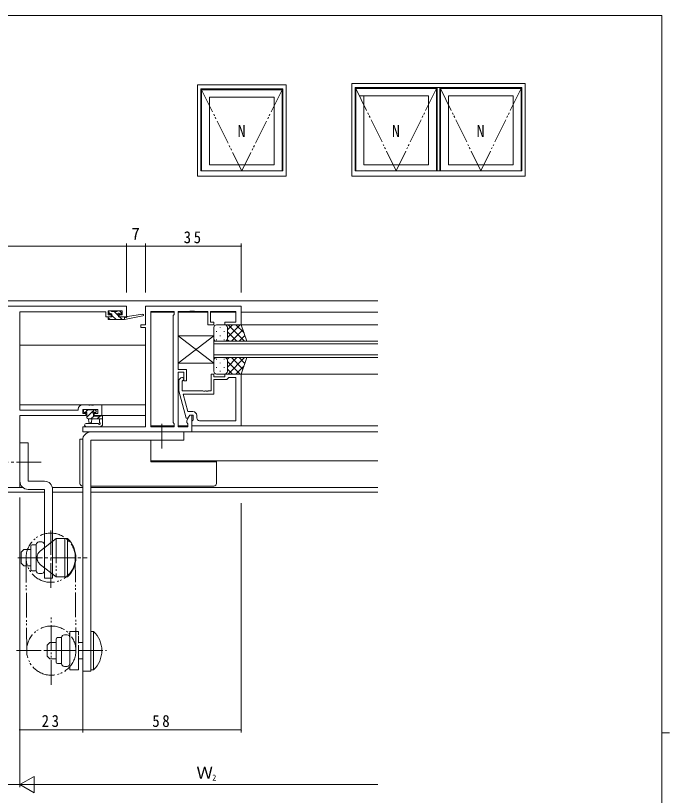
# Model space of a CAD drawing. Units: millimetres on the paper. Extents: x -420 to 373, y -297 to 267.
# Drawn here: x 115.7 to 355.1, y -20.9 to 264.4 of the extents above; entities that cross this region are included whole.
import ezdxf
from ezdxf.enums import TextEntityAlignment as Align

# ---------------------------------------------------------------- set-up
doc = ezdxf.new("R2010")
doc.units = ezdxf.units.MM
for name, pattern in [('CHAIN2', [12, 9, -1, 1, -1]), ('DASHED3', [4, 3, -1]), ('DOUBLE_CHAIN2', [12.8, 9, -1, 0.6, -0.6, 0.6, -1])]:
    doc.linetypes.add(name, pattern=pattern)
for name, color, linetype, lineweight in [('0-1_YKK_ZWAK', 7, 'Continuous', 9), ('0-3_YKK_11', 7, 'Continuous', 9), ('0-4_YKK_12', 2, 'Continuous', 9), ('0-5_YKK_13', 4, 'Continuous', 9), ('0-6_YKK_D', 6, 'Continuous', 9), ('0-7_YKK_A1', 4, 'Continuous', 9)]:
    doc.layers.add(name, color=color, linetype=linetype, lineweight=lineweight)
doc.styles.add('ＭＳ ゴシック', font='')
doc.styles.get('ＭＳ ゴシック').set_extended_font_data('MS Gothic')

msp = doc.modelspace()

# ---------------------------------------------------------------- linework, layer by layer
at = {"layer": '0-1_YKK_ZWAK'}
for p, q in [((352.3, 264.425), (-417.7, 264.425)), ((352.3, 264.425), (352.3, -260.575)), ((352.3, 1.925), (355.1, 1.925))]:
    msp.add_line(p, q, dxfattribs=at)
at = {"layer": '0-3_YKK_11'}
for p, q in [((58.3, 158.065), (156.3, 158.065)), ((156.3, 158.065), (156.3, 154.165)), ((163.3, 158.064), (163.3, 151.264)), ((198.3, 158.064), (163.3, 158.064)), ((198.3, 151.264), (198.3, 158.064)), ((117.3, 156.065), (117.3, 120.065)), ((148.8, 156.065), (117.3, 156.065)), ((148.8, 154.165), (148.8, 156.065)), ((150.7, 154.165), (148.8, 154.165)), ((149.6, 156.435), (149.6, 154.965)), ((154.8, 156.435), (149.6, 156.435)), ((149.6, 154.965), (150.7, 154.965)), ((150.7, 154.965), (150.7, 154.165)), ((153.7, 154.965), (154.8, 154.965)), ((153.7, 154.165), (153.7, 154.965)), ((156.3, 154.165), (153.7, 154.165)), ((154.8, 154.965), (154.8, 156.435)), ((165.23, 156.134), (165.23, 113.994)), ((173.8, 156.134), (165.23, 156.134)), ((165.23, 156.134), (165.23, 113.994)), ((173.37, 154.634), (173.8, 155.064)), ((173.37, 115.494), (173.37, 154.634)), ((173.8, 155.064), (173.8, 156.134)), ((175.3, 156.134), (179.342, 156.134)), ((175.3, 134.964), (175.3, 156.134)), ((179.342, 156.134), (179.525, 156.254)), ((179.525, 156.254), (180.075, 156.254)), ((180.075, 156.254), (180.258, 156.134)), ((180.258, 156.134), (180.342, 156.134)), ((180.342, 156.134), (180.525, 156.254)), ((180.525, 156.254), (181.075, 156.254)), ((181.075, 156.254), (181.258, 156.134)), ((181.258, 156.134), (186.1, 156.134)), ((186.1, 156.134), (186.1, 151.264)), ((187.1, 156.134), (196.37, 156.134)), ((187.1, 152.264), (187.1, 156.134)), ((196.37, 156.134), (196.37, 152.264)), ((161.6, 151.264), (161.6, 150.264)), ((163.3, 151.264), (161.6, 151.264)), ((186.1, 151.264), (188.3, 151.264)), ((188.3, 152.264), (187.1, 152.264)), ((188.3, 151.264), (188.3, 152.264)), ((192.3, 152.264), (192.3, 151.264)), ((196.37, 152.264), (192.3, 152.264)), ((192.3, 151.264), (198.3, 151.264)), ((161.6, 150.264), (163.3, 150.264)), ((163.3, 150.264), (163.3, 113.994)), ((178.3, 134.964), (175.3, 134.964)), ((178.3, 130.764), (178.3, 134.964)), ((175.3, 133.964), (177.3, 133.964)), ((175.3, 113.994), (175.3, 133.964)), ((175.5, 131.113), (176.276, 131.888)), ((177.3, 133.964), (177.3, 130.764)), ((187.3, 133.264), (188.3, 133.264)), ((187.3, 127.164), (187.3, 133.264)), ((188.3, 133.264), (188.3, 132.264)), ((188.3, 132.264), (192.3, 132.264)), ((188.3, 131.264), (188.3, 125.864)), ((193.1, 131.264), (188.3, 131.264)), ((192.3, 133.264), (198.3, 133.264)), ((192.3, 132.264), (192.3, 133.264)), ((193.6, 131.764), (193.1, 131.264)), ((193.8, 131.964), (193.6, 131.764)), ((196.37, 131.964), (193.8, 131.964)), ((196.37, 116.194), (196.37, 131.964)), ((196.37, 116.194), (196.37, 131.964)), ((198.3, 133.264), (198.3, 114.264)), ((175.5, 127.168), (175.5, 131.113)), ((177.124, 131.04), (176.7, 130.616)), ((176.7, 130.616), (176.7, 127.164)), ((177.3, 130.764), (178.3, 130.764)), ((178.207, 117.064), (175.5, 127.168)), ((176.7, 127.164), (184.342, 127.164)), ((177.092, 125.864), (178.78, 119.564)), ((188.3, 125.864), (177.092, 125.864)), ((184.342, 127.164), (184.525, 127.044)), ((184.525, 127.044), (185.075, 127.044)), ((185.075, 127.044), (185.258, 127.164)), ((185.258, 127.164), (185.342, 127.164)), ((185.342, 127.164), (185.525, 127.044)), ((185.525, 127.044), (186.075, 127.044)), ((186.075, 127.044), (186.258, 127.164)), ((186.258, 127.164), (187.3, 127.164)), ((117.3, 120.065), (138.7, 120.065)), ((138.7, 120.065), (138.7, 120.465)), ((140.2, 121.965), (142.342, 121.965)), ((140.33, 120.335), (140.33, 118.865)), ((145.8, 120.335), (140.33, 120.335)), ((142.342, 121.965), (142.525, 121.845)), ((142.525, 121.845), (143.075, 121.845)), ((143.075, 121.845), (143.258, 121.965)), ((143.258, 121.965), (143.342, 121.965)), ((143.342, 121.965), (143.525, 121.845)), ((143.525, 121.845), (144.075, 121.845)), ((144.075, 121.845), (144.258, 121.965)), ((144.258, 121.965), (147.3, 121.965)), ((145.8, 118.865), (145.8, 120.335)), ((147.3, 121.965), (147.3, 118.065)), ((117.3, 118.065), (117.3, 91.765)), ((141.5, 118.065), (117.3, 118.065)), ((140.33, 118.865), (141.5, 118.865)), ((141.5, 118.865), (141.5, 118.065)), ((144.5, 118.865), (145.8, 118.865)), ((144.5, 118.065), (144.5, 118.865)), ((147.3, 118.065), (144.5, 118.065)), ((178.807, 117.064), (178.207, 117.064)), ((179.5, 118.264), (178.37, 116.307)), ((178.78, 119.564), (180.6, 119.564)), ((179.5, 118.264), (178.807, 117.064)), ((180.3, 118.264), (179.5, 118.264)), ((180.8, 118.264), (179.5, 118.264)), ((180.3, 112.064), (180.3, 118.264)), ((180.8, 116.464), (180.8, 118.264)), ((182.1, 118.064), (182.1, 117.194)), ((173.8, 115.064), (173.37, 115.494)), ((173.8, 113.994), (173.8, 115.064)), ((178.37, 116.307), (178.37, 115.494)), ((178.37, 115.494), (178.8, 115.064)), ((178.8, 115.064), (178.8, 113.994)), ((180.3, 115.964), (180.6, 116.264)), ((180.3, 114.264), (180.3, 115.964)), ((198.3, 114.264), (180.3, 114.264)), ((180.6, 116.264), (180.8, 116.464)), ((183.1, 116.194), (196.37, 116.194)), ((140.3, 113.994), (140.3, 112.064)), ((163.3, 113.994), (140.3, 113.994)), ((140.3, 112.064), (180.3, 112.064)), ((165.23, 113.994), (173.8, 113.994)), ((178.8, 113.994), (175.3, 113.994)), ((117.3, 91.765), (97.3, 91.765))]:
    msp.add_line(p, q, dxfattribs=at)
for centre, radius, start, end in [((176.7, 131.464), 0.6, 314.99998, 135), ((140.2, 120.465), 1.5, 90, 179.99998), ((180.6, 118.064), 1.5, 0, 89.99998), ((183.1, 117.194), 1, 180, 269.99998)]:
    msp.add_arc(centre, radius, start, end, dxfattribs=at)
at = {"layer": '0-4_YKK_12'}
for p, q in [((-33.7, 160.065), (248.3, 160.065)), ((173.799, 155.864), (165.232, 155.864)), ((186.099, 155.864), (175.302, 155.864)), ((196.369, 155.864), (187.102, 155.864)), ((248.3, 155.864), (198.3, 155.864)), ((197.8, 151.264), (248.3, 151.264)), ((163.3, 143.865), (117.3, 143.865)), ((188.299, 145.264), (248.3, 145.264)), ((188.299, 139.264), (188.299, 145.264)), ((248.3, 144.264), (188.299, 144.264)), ((188.299, 140.264), (248.3, 140.264)), ((248.3, 139.264), (188.299, 139.264)), ((248.3, 133.264), (198.3, 133.264)), ((117.3, 121.965), (163.3, 121.965)), ((163.3, 118.065), (147, 118.065)), ((173.799, 114.264), (165.232, 114.264)), ((178.799, 114.264), (175.302, 114.264)), ((248.3, 114.264), (180.6, 114.264)), ((248.3, 112.064), (179.862, 112.064)), ((165.23, 109.065), (165.23, 101.465)), ((248.3, 101.465), (165.23, 101.465)), ((118.459, 91.695), (96.142, 91.695)), ((140.298, 91.695), (129.231, 91.695)), ((248.3, 91.695), (143.298, 91.695)), ((126.298, 90.065), (88.302, 90.065)), ((140.298, 90.065), (129.298, 90.065)), ((248.3, 90.065), (143.298, 90.065))]:
    msp.add_line(p, q, dxfattribs=at)
at = {"layer": '0-5_YKK_13'}
for p, q in [((149.9, 155.565), (149.9, 156.065)), ((149.9, 155.817), (150.452, 155.265)), ((149.9, 154.165), (151, 154.165)), ((150.2, 156.365), (150.7, 156.365)), ((150.9, 156.165), (152.9, 156.165)), ((151, 154.717), (152.552, 153.165)), ((151.797, 156.165), (153.4, 154.562)), ((153.1, 156.365), (153.7, 156.365)), ((153.797, 154.165), (154.797, 153.165)), ((154.2, 155.265), (153.861, 155.265)), ((153.912, 156.277), (154.412, 155.777)), ((155.598, 153.165), (162.359, 154.571)), ((155.598, 154.165), (155.685, 154.179)), ((156.712, 154.338), (162.254, 155.161)), ((149.6, 153.872), (150.307, 153.165)), ((149.6, 153.465), (149.6, 153.865)), ((189.3, 151.264), (192.3, 151.264)), ((198.3, 151.264), (192.3, 151.264)), ((193.3, 149.472), (195.092, 151.264)), ((193.3, 146.644), (197.92, 151.264)), ((193.568, 151.264), (199.568, 145.264)), ((196.397, 151.264), (199.357, 148.303)), ((200.443, 145.264), (198.3, 151.264)), ((188.3, 146.264), (188.3, 150.264)), ((189.249, 148.929), (189.249, 148.729)), ((190.663, 150.344), (190.663, 150.144)), ((192.078, 148.929), (192.078, 148.729)), ((193.3, 150.264), (193.3, 146.664)), ((193.3, 149.864), (193.3, 146.264)), ((193.3, 148.704), (196.74, 145.264)), ((194.749, 145.264), (198.944, 149.46)), ((188.3, 147.264), (175.3, 147.264)), ((175.3, 147.264), (175.3, 137.264)), ((188.3, 147.264), (175.3, 137.264)), ((188.3, 137.264), (175.3, 147.264)), ((188.3, 147.264), (188.3, 137.264)), ((189.249, 145.899), (189.249, 145.699)), ((190.663, 147.314), (190.663, 147.114)), ((192.078, 145.899), (192.078, 145.699)), ((193.243, 145.932), (193.911, 145.264)), ((197.577, 145.264), (199.689, 147.376)), ((192.3, 145.264), (189.3, 145.264)), ((192.3, 145.264), (200.443, 145.264)), ((175.3, 137.264), (188.3, 137.264)), ((188.3, 138.264), (188.3, 134.264)), ((189.248, 138.629), (189.248, 138.829)), ((192.3, 139.264), (189.3, 139.264)), ((190.663, 137.214), (190.663, 137.414)), ((192.078, 138.629), (192.078, 138.829)), ((200.443, 139.264), (192.3, 139.264)), ((193.243, 138.596), (193.911, 139.264)), ((193.3, 135.824), (196.74, 139.264)), ((193.3, 134.664), (193.3, 138.264)), ((193.3, 137.885), (197.92, 133.264)), ((193.3, 134.264), (193.3, 137.864)), ((193.568, 133.264), (199.568, 139.264)), ((194.749, 139.264), (198.944, 135.068)), ((197.577, 139.264), (199.689, 137.153)), ((200.443, 139.264), (198.3, 133.264)), ((189.248, 135.599), (189.248, 135.799)), ((190.663, 134.184), (190.663, 134.384)), ((192.078, 135.599), (192.078, 135.799)), ((193.3, 135.056), (195.092, 133.264)), ((196.397, 133.264), (199.357, 136.225)), ((189.3, 133.264), (192.3, 133.264)), ((198.3, 133.264), (192.3, 133.264)), ((140.6, 119.535), (140.6, 120.035)), ((140.9, 120.335), (141.4, 120.335)), ((141.243, 119.235), (142.143, 120.135)), ((141.6, 120.135), (143.7, 120.135)), ((141.8, 117.546), (144.578, 120.324)), ((143.9, 120.335), (144.5, 120.335)), ((144.712, 120.247), (145.212, 119.747)), ((143.334, 116.835), (144.334, 117.835)), ((145, 119.235), (144.661, 119.235)), ((145.579, 116.835), (146.779, 118.035)), ((146.7, 118.035), (147.3, 118.035)), ((147.6, 117.735), (147.6, 114.772)), ((145.864, 115.165), (141.616, 115.165)), ((147.6, 116.835), (142.3, 116.835)), ((142.4, 116.835), (142.502, 115.69)), ((143.6, 116.835), (143.498, 115.69)), ((146.4, 115.654), (146.4, 116.835)), ((146.985, 114.032), (147.416, 114.385)), ((146.795, 113.965), (141.616, 113.965)), ((177.298, 112.065), (143.298, 112.065)), ((177.298, 112.065), (177.298, 109.065)), ((139.3, 109.465), (140.3, 109.465)), ((139.3, 93.265), (139.3, 109.465)), ((140.298, 109.065), (140.298, 24.565)), ((140.3, 109.465), (140.325, 109.465)), ((143.298, 24.565), (143.298, 109.065)), ((143.298, 109.065), (177.298, 109.065)), ((117.298, 108.065), (117.298, 94.065)), ((120.298, 108.065), (117.298, 108.065)), ((120.298, 108.065), (120.298, 94.065)), ((165.3, 101.465), (165.3, 101.165)), ((165.3, 101.165), (188.3, 101.165)), ((189.3, 101.165), (189.3, 101.465)), ((126.298, 94.065), (120.298, 94.065)), ((188.3, 92.265), (143.298, 92.265)), ((126.298, 91.065), (120.298, 91.065)), ((126.298, 58.565), (126.298, 91.065)), ((129.298, 91.065), (129.298, 58.565)), ((124.298, 71.838), (125.298, 71.838)), ((130.598, 71.517), (130.598, 68.767)), ((134.798, 73.065), (133.798, 73.065)), ((134.798, 73.065), (134.798, 59.065)), ((118.798, 69.065), (117.798, 68.065)), ((121.298, 69.065), (118.798, 69.065)), ((121.298, 70.315), (121.298, 61.815)), ((123.298, 70.815), (121.798, 70.815)), ((123.298, 70.838), (123.298, 69.451)), ((123.298, 62.678), (123.298, 69.451)), ((126.298, 70.838), (126.298, 61.291)), ((117.798, 68.065), (117.798, 64.065)), ((129.298, 63.362), (129.298, 60.612)), ((123.298, 61.315), (121.798, 61.315)), ((123.298, 62.678), (123.298, 61.291)), ((124.298, 60.291), (125.298, 60.291)), ((129.298, 58.565), (126.298, 58.565)), ((133.598, 37.838), (134.598, 37.838)), ((138.798, 37.517), (138.798, 34.767)), ((144.298, 25.065), (144.298, 39.065)), ((130.598, 27.815), (130.598, 36.315)), ((132.598, 36.815), (131.098, 36.815)), ((132.598, 35.451), (132.598, 36.838)), ((132.598, 35.451), (132.598, 28.678)), ((135.598, 27.291), (135.598, 36.838)), ((127.298, 30.065), (127.298, 34.065)), ((128.298, 29.065), (127.298, 30.065)), ((130.598, 29.065), (128.298, 29.065)), ((132.598, 27.291), (132.598, 28.678)), ((132.598, 27.315), (131.098, 27.315)), ((133.598, 26.291), (134.598, 26.291)), ((140.298, 24.565), (143.298, 24.565)), ((144.298, 25.065), (143.298, 25.065))]:
    msp.add_line(p, q, dxfattribs=at)
at = {"layer": '0-5_YKK_13', "linetype": 'CHAIN2'}
for p, q in [((169.298, 115.065), (169.298, 106.065)), ((125.07, 101.065), (107.692, 101.065)), ((128.598, 55.065), (128.598, 77.065)), ((116.565, 66.065), (141.884, 66.065)), ((126.629, 32.065), (149.037, 32.065))]:
    msp.add_line(p, q, dxfattribs=at)
at = {"layer": '0-5_YKK_13', "linetype": 'DOUBLE_CHAIN2'}
for p, q in [((124.862, 68.637), (130.598, 73.065)), ((133.798, 73.065), (130.598, 73.065)), ((130.598, 73.065), (130.598, 59.065)), ((133.798, 73.065), (133.798, 59.065)), ((119.598, 66.012), (119.798, 32.012)), ((137.598, 66.118), (137.798, 32.118)), ((124.862, 63.492), (130.598, 59.065)), ((133.798, 59.065), (130.598, 59.065)), ((128.798, 19.565), (128.798, 44.565)), ((135.598, 39.065), (135.598, 25.065)), ((138.798, 39.065), (135.598, 39.065)), ((138.798, 25.065), (138.798, 39.065)), ((116.098, 32.065), (140.658, 32.065)), ((135.598, 25.065), (138.798, 25.065))]:
    msp.add_line(p, q, dxfattribs=at)
at = {"layer": '0-5_YKK_13', "linetype": 'DASHED3'}
for p, q in [((140.298, 35.065), (138.798, 35.065)), ((140.298, 29.065), (138.798, 29.065))]:
    msp.add_line(p, q, dxfattribs=at)
at = {"layer": '0-5_YKK_13'}
for points in [[(149.9, 153.165), (155.598, 153.165), (155.598, 154.165)], [(151, 154.165), (151, 155.265), (150.2, 155.265)], [(153.4, 154.804), (153.4, 154.165), (155.598, 154.165)], [(141.8, 117.335), (141.8, 119.235), (140.9, 119.235)], [(144.2, 118.774), (144.2, 117.835), (146.5, 117.835)], [(165.397, 101.165), (165.418, 101.24), (165.438, 101.465)], [(188.3, 101.165), (189.3, 101.165), (189.3, 93.265)], [(134.798, 59.065), (133.798, 59.065), (133.798, 73.065)], [(121.298, 63.065), (118.798, 63.065), (117.798, 64.065)], [(144.298, 39.065), (143.298, 39.065), (143.298, 25.065)], [(130.598, 35.065), (128.298, 35.065), (127.298, 34.065)]]:
    msp.add_lwpolyline(points, dxfattribs=at)
at = {"layer": '0-5_YKK_13', "linetype": 'DOUBLE_CHAIN2'}
for centre in [(128.598, 66.065), (128.798, 32.065)]:
    msp.add_circle(centre, 9, dxfattribs=at)
at = {"layer": '0-5_YKK_13'}
for centre, radius, start, end in [((149.9, 153.865), 0.3, 90, 180), ((150.2, 156.065), 0.3, 90, 180), ((150.2, 155.565), 0.3, 180, 270), ((150.7, 156.165), 0.2, 0, 90), ((153.1, 156.165), 0.2, 90, 180), ((153.4, 155.265), 0.25, 33.05573, 236.94426), ((153.1, 154.804), 0.3, 0, 56.94426), ((153.861, 155.565), 0.3, 213.05573, 270), ((153.7, 156.065), 0.3, 45, 90), ((154.2, 155.565), 0.3, 270, 45), ((155.733, 153.883), 0.3, 39.19753, 99.19753), ((156.198, 154.262), 0.3, 219.19753, 338.44934), ((156.756, 154.041), 0.3, 98.44934, 158.44934), ((162.298, 154.865), 0.3, 281.7498, 98.44934), ((149.9, 153.465), 0.3, 180, 270), ((189.3, 150.264), 1, 90, 180), ((192.3, 150.264), 1, 0, 90), ((192.3, 150.264), 1, 0, 90), ((189.3, 146.264), 1, 180, 270), ((192.3, 146.264), 1, 270, 0), ((192.3, 146.264), 1, 270, 0), ((189.3, 138.264), 1, 90, 180), ((192.3, 138.264), 1, 0, 90), ((192.3, 138.264), 1, 0, 90), ((189.3, 134.264), 1, 180, 270), ((192.3, 134.264), 1, 270, 0), ((192.3, 134.264), 1, 270, 0), ((140.9, 120.035), 0.3, 90, 180), ((141.4, 120.135), 0.2, 0, 90), ((143.9, 120.135), 0.2, 90, 180), ((144.5, 120.035), 0.3, 45, 90), ((140.9, 119.535), 0.3, 180, 270), ((142.3, 117.335), 0.5, 180, 270), ((144.2, 119.235), 0.25, 33.05573, 236.94426), ((143.9, 118.774), 0.3, 0, 56.94426), ((144.661, 119.535), 0.3, 213.05573, 270), ((145, 119.535), 0.3, 270, 45), ((146.7, 117.835), 0.2, 90, 180), ((147.3, 117.735), 0.3, 0, 90), ((141.616, 114.565), 0.6, 90, 270), ((143, 115.735), 0.5, 185.09206, 354.90793), ((145.864, 114.865), 0.3, 26.74368, 90), ((146.4, 115.135), 0.3, 206.74368, 60), ((146.7, 115.654), 0.3, 180, 239.99998), ((147.1, 114.772), 0.5, 309.23453, 0), ((143.298, 109.065), 3, 90, 180), ((146.795, 114.265), 0.3, 270, 309.23453), ((120.298, 94.065), 3, 180, 270), ((126.298, 91.065), 3, 0, 90), ((140.3, 93.265), 1, 180, 270), ((188.3, 93.265), 1, 270, 0), ((124.298, 70.838), 1, 90, 180), ((125.298, 70.838), 1, 0, 90), ((128.131, 66.065), 9.667, 313.60283, 46.39716), ((121.798, 70.315), 0.5, 90, 180), ((121.798, 61.815), 0.5, 180, 270), ((124.298, 61.291), 1, 180, 270), ((125.298, 61.291), 1, 270, 0), ((133.598, 36.838), 1, 90, 180), ((134.598, 36.838), 1, 0, 90), ((137.631, 32.065), 9.667, 313.60283, 46.39716), ((131.098, 36.315), 0.5, 90, 180), ((131.098, 27.815), 0.5, 180, 270), ((133.598, 27.291), 1, 180, 270), ((134.598, 27.291), 1, 270, 0)]:
    msp.add_arc(centre, radius, start, end, dxfattribs=at)
at = {"layer": '0-5_YKK_13', "linetype": 'DOUBLE_CHAIN2'}
msp.add_arc((126.848, 66.065), 3.25, 127.66316, 232.33682, dxfattribs=at)
at = {"layer": '0-6_YKK_D'}
for p, q in [((58.3, 180.065), (156.3, 180.065)), ((156.3, 163.065), (156.3, 181.065)), ((156.3, 163.065), (156.3, 181.065)), ((156.3, 180.065), (163.3, 180.065)), ((163.3, 163.065), (163.3, 181.065)), ((163.3, 163.065), (163.3, 181.065)), ((163.3, 180.065), (198.3, 180.065)), ((198.3, 163.065), (198.3, 181.065)), ((117.3, 88.065), (117.3, -17.935)), ((117.3, 86.065), (117.3, 2.065)), ((117.3, 86.065), (117.3, -17.935)), ((140.3, 86.065), (140.3, 2.065)), ((140.3, 86.065), (140.3, 2.065)), ((198.3, 86.065), (198.3, 2.065)), ((140.3, 3.065), (117.3, 3.065)), ((140.3, 3.065), (198.3, 3.065)), ((117.3, -16.935), (122.496, -13.935)), ((122.496, -19.935), (122.496, -13.935)), ((97.3, -16.935), (117.3, -16.935)), ((117.3, -16.935), (127.692, -16.935)), ((117.3, -16.935), (122.496, -19.935)), ((123.3, -16.935), (248.3, -16.935))]:
    msp.add_line(p, q, dxfattribs=at)
for centre, start, end in [((156.3, 180.065), 0, 180), ((156.3, 180.065), 0, 180), ((156.3, 180.065), 180, 0), ((156.3, 180.065), 180, 0), ((163.3, 180.065), 0, 180), ((163.3, 180.065), 0, 180), ((163.3, 180.065), 180, 0), ((163.3, 180.065), 180, 0), ((198.3, 180.065), 0, 180), ((198.3, 180.065), 180, 0), ((117.3, 3.065), 0, 180), ((117.3, 3.065), 180, 0), ((140.3, 3.065), 0, 180), ((140.3, 3.065), 0, 180), ((140.3, 3.065), 180, 0), ((140.3, 3.065), 180, 0), ((198.3, 3.065), 0, 180), ((198.3, 3.065), 180, 0)]:
    msp.add_arc(centre, 0.106, start, end, dxfattribs=at)
at = {"layer": '0-7_YKK_A1'}
for p, q in [((183.552, 207.619), (183.552, 237.619)), ((183.552, 237.619), (213.552, 237.619)), ((183.802, 207.619), (183.802, 237.269)), ((183.802, 237.269), (198.552, 237.269)), ((198.552, 237.269), (213.302, 237.269)), ((213.302, 207.619), (213.302, 237.269)), ((213.552, 207.619), (213.552, 237.619)), ((214.802, 205.619), (214.802, 239.119)), ((301.05, 238.119), (240.05, 238.119)), ((240.05, 207.619), (240.05, 238.119)), ((240.3, 237.769), (269.8, 237.769)), ((240.3, 207.619), (240.3, 237.769)), ((240.3, 237.769), (254.775, 237.769)), ((269.8, 207.619), (269.8, 237.769)), ((270.05, 207.619), (270.05, 238.119)), ((271.05, 207.619), (271.05, 238.119)), ((285.775, 237.769), (271.3, 237.769)), ((271.3, 207.619), (271.3, 237.769)), ((300.8, 237.769), (271.3, 237.769)), ((300.8, 207.619), (300.8, 237.769)), ((301.05, 207.619), (301.05, 238.119)), ((186.702, 209.869), (186.702, 234.569)), ((186.702, 234.569), (198.552, 234.569)), ((198.552, 234.569), (210.402, 234.569)), ((210.402, 209.869), (210.402, 234.569)), ((241.621, 235.069), (266.9, 235.069)), ((243.2, 209.869), (243.2, 235.069)), ((243.2, 235.069), (254.775, 235.069)), ((266.9, 209.869), (266.9, 235.069)), ((285.775, 235.069), (274.2, 235.069)), ((274.2, 209.869), (274.2, 235.069)), ((297.9, 235.069), (274.2, 235.069)), ((297.9, 209.869), (297.9, 235.069)), ((186.702, 209.869), (210.402, 209.869)), ((243.2, 209.869), (266.9, 209.869)), ((297.9, 209.869), (274.2, 209.869)), ((182.302, 205.619), (214.802, 205.619)), ((183.552, 207.619), (213.552, 207.619)), ((238.8, 205.619), (269.8, 205.619)), ((301.05, 207.619), (240.05, 207.619)), ((302.3, 205.619), (269.8, 205.619))]:
    msp.add_line(p, q, dxfattribs=at)
at = {"layer": '0-7_YKK_A1', "linetype": 'DOUBLE_CHAIN2'}
for p, q in [((183.802, 237.269), (198.552, 207.619)), ((213.302, 237.269), (198.552, 207.619)), ((240.3, 237.769), (255.05, 207.619)), ((269.8, 237.769), (255.05, 207.619)), ((271.3, 237.769), (286.05, 207.619)), ((300.8, 237.769), (286.05, 207.619))]:
    msp.add_line(p, q, dxfattribs=at)
at = {"layer": '0-7_YKK_A1'}
for points in [[(182.302, 205.619), (182.302, 239.119), (214.802, 239.119)], [(238.8, 205.619), (238.8, 239.619), (269.8, 239.619)], [(302.3, 205.619), (302.3, 239.619), (269.8, 239.619)]]:
    msp.add_lwpolyline(points, dxfattribs=at)

# ---------------------------------------------------------------- texts
at = {"layer": '0-6_YKK_D', "color": 3, "style": 'ＭＳ ゴシック'}
for s, p in [('7', (158.2, 181.065)), ('Ｗ', (181.96, -16.135))]:
    msp.add_text(s, height=4.399, dxfattribs=at).set_placement(p, align=Align.BOTTOM_LEFT)
at = {"layer": '0-6_YKK_D', "color": 7, "style": 'ＭＳ ゴシック'}
msp.add_text('2', height=2.199, dxfattribs=at).set_placement((187.72, -16.135), align=Align.BOTTOM_LEFT)
at = {"layer": '0-6_YKK_D', "color": 3, "char_height": 4.399, "attachment_point": 7, "style": 'ＭＳ ゴシック'}
for s, insert in [('\\T1.36;\\W0.9;35', (177.28, 181.065)), ('\\T1.36;\\W0.9;23', (125.28, 4.065)), ('\\T1.36;\\W0.9;58', (165.78, 4.065))]:
    msp.add_mtext(s, dxfattribs=dict(at, insert=insert))
at = {"layer": '0-7_YKK_A1', "color": 3, "style": 'ＭＳ ゴシック'}
for p in [(196.978, 218.675), (253.476, 218.675), (284.476, 218.675)]:
    msp.add_text('N', height=4.399, dxfattribs=at).set_placement(p, align=Align.BOTTOM_LEFT)

doc.saveas('drawing.dxf')
